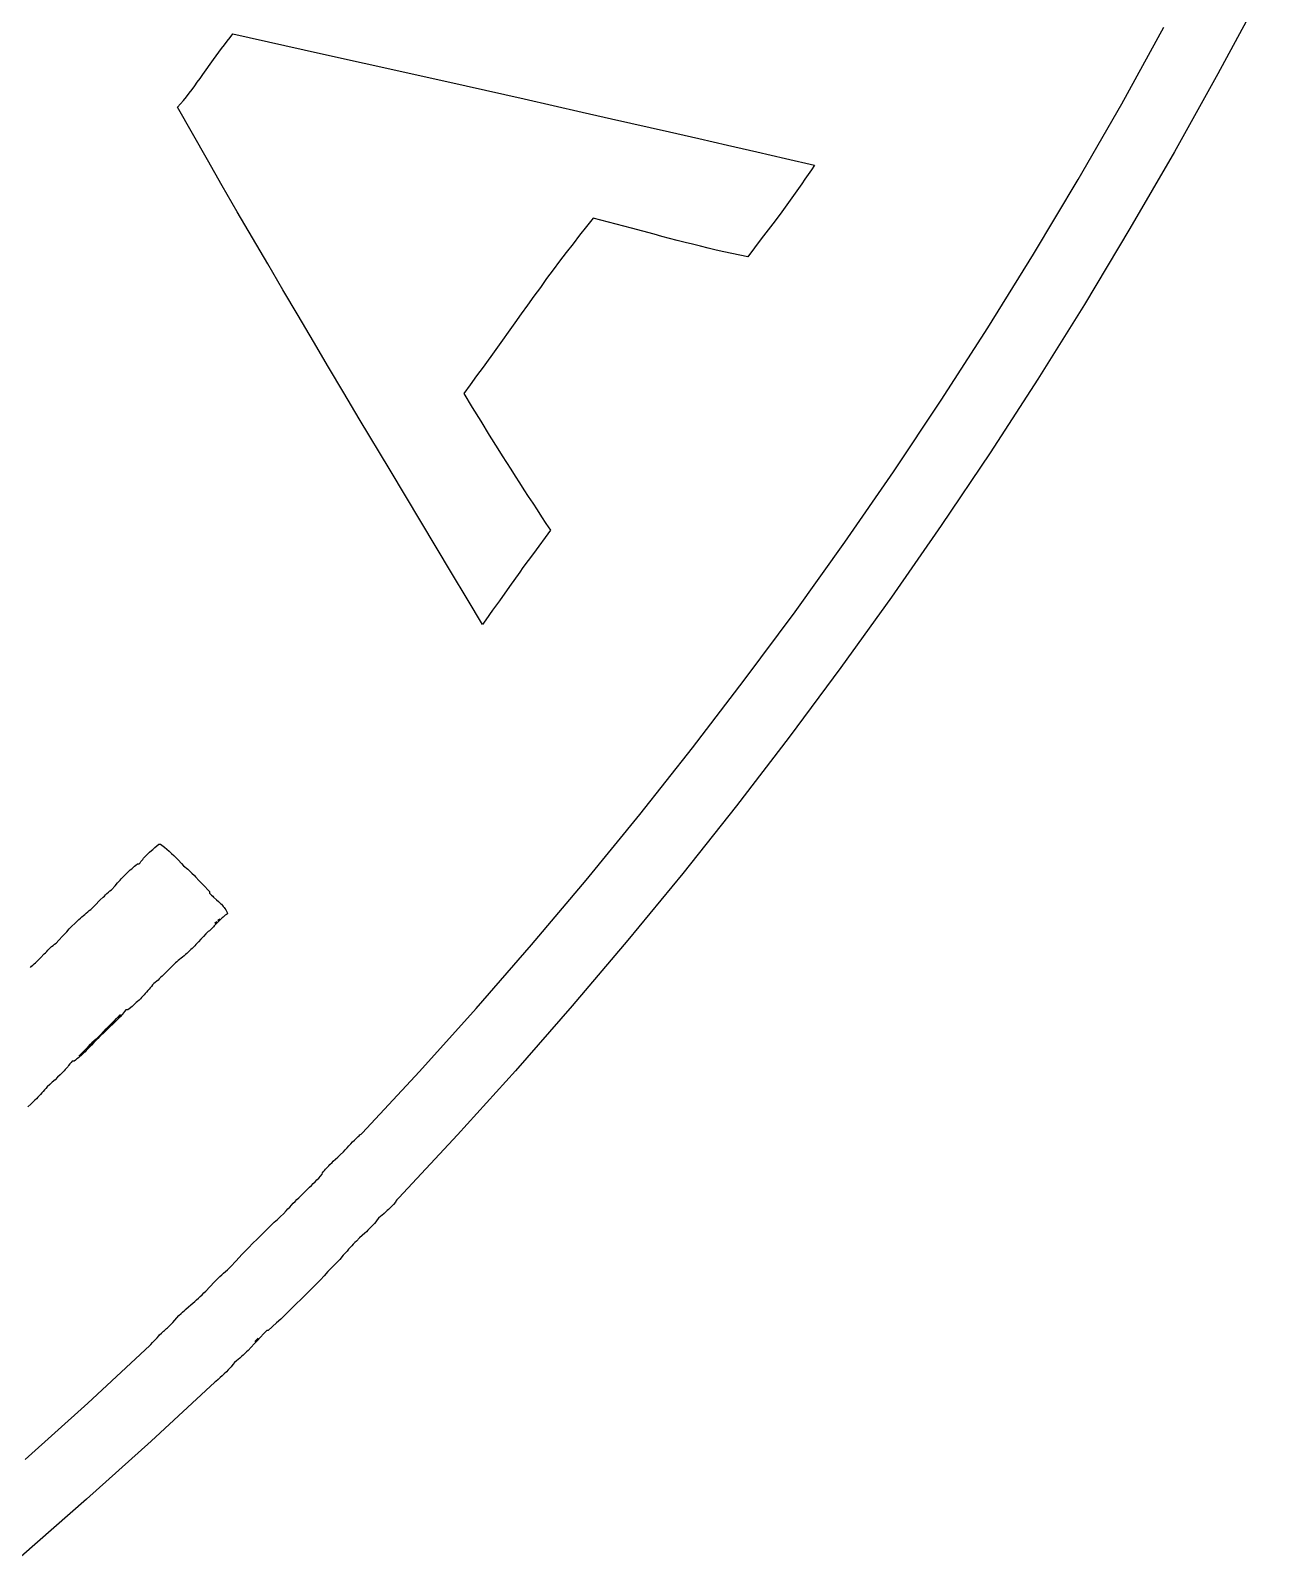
# Model space of a CAD drawing. Header units: metres. Extents: x -185 to 1201, y -340 to 309.
# Drawn here: x 904.385 to 908.143, y 52.956 to 57.618 of the extents above; entities that cross this region are included whole.
import ezdxf

# ---------------------------------------------------------------- set-up
doc = ezdxf.new("R2010")
doc.units = ezdxf.units.M

msp = doc.modelspace()

# ---------------------------------------------------------------- linework, layer by layer
for p, q in [((908.143, 57.7274), (908.013, 57.4861)), ((907.719, 57.3944), (907.848, 57.6288)), ((904.978, 57.5752), (904.986, 57.5864)), ((904.986, 57.5864), (904.995, 57.5974)), ((904.995, 57.5974), (905.004, 57.6082)), ((905.004, 57.6082), (905.271, 57.5487)), ((904.912, 57.4839), (904.945, 57.5298)), ((904.945, 57.5298), (904.953, 57.5413)), ((904.953, 57.5413), (904.961, 57.5527)), ((904.961, 57.5527), (904.969, 57.564)), ((904.969, 57.564), (904.978, 57.5752)), ((905.271, 57.5487), (905.538, 57.4891)), ((904.904, 57.4724), (904.912, 57.4839)), ((905.538, 57.4891), (905.716, 57.4492)), ((908.013, 57.4861), (907.88, 57.248)), ((904.87, 57.4272), (904.879, 57.4384)), ((904.879, 57.4384), (904.887, 57.4496)), ((904.887, 57.4496), (904.895, 57.461)), ((904.895, 57.461), (904.904, 57.4724)), ((905.716, 57.4492), (905.894, 57.4093)), ((904.835, 57.3839), (904.844, 57.3945)), ((904.844, 57.3945), (904.853, 57.4052)), ((904.853, 57.4052), (904.862, 57.4162)), ((904.862, 57.4162), (904.87, 57.4272)), ((905.894, 57.4093), (906.071, 57.3692)), ((907.586, 57.1632), (907.719, 57.3944)), ((904.88, 57.3036), (904.835, 57.3839)), ((906.071, 57.3692), (906.16, 57.3491)), ((906.16, 57.3491), (906.338, 57.3089)), ((904.926, 57.2235), (904.88, 57.3036)), ((906.338, 57.3089), (906.427, 57.2887)), ((906.427, 57.2887), (906.515, 57.2684)), ((906.515, 57.2684), (906.604, 57.2482)), ((904.971, 57.1437), (904.926, 57.2235)), ((906.604, 57.2482), (906.692, 57.2278)), ((906.692, 57.2278), (906.781, 57.2075)), ((906.781, 57.2075), (906.771, 57.1929)), ((907.88, 57.248), (907.744, 57.0133)), ((906.751, 57.164), (906.742, 57.1497)), ((906.761, 57.1784), (906.751, 57.164)), ((906.771, 57.1929), (906.761, 57.1784)), ((907.45, 56.9352), (907.586, 57.1632)), ((905.017, 57.0641), (904.971, 57.1437)), ((906.721, 57.1212), (906.711, 57.1071)), ((906.732, 57.1354), (906.721, 57.1212)), ((906.742, 57.1497), (906.732, 57.1354)), ((905.064, 56.9847), (905.017, 57.0641)), ((906.681, 57.065), (906.66, 57.0371)), ((906.691, 57.0789), (906.681, 57.065)), ((906.701, 57.093), (906.691, 57.0789)), ((906.711, 57.1071), (906.701, 57.093)), ((906.084, 57.0197), (906.063, 56.9935)), ((906.104, 57.0457), (906.084, 57.0197)), ((906.128, 57.0396), (906.104, 57.0457)), ((906.151, 57.0335), (906.128, 57.0396)), ((906.175, 57.0273), (906.151, 57.0335)), ((906.221, 57.0148), (906.175, 57.0273)), ((906.66, 57.0371), (906.639, 57.0094)), ((905.11, 56.9054), (905.064, 56.9847)), ((906.063, 56.9935), (906.043, 56.9672)), ((906.291, 56.996), (906.221, 57.0148)), ((906.314, 56.9897), (906.291, 56.996)), ((906.338, 56.9835), (906.314, 56.9897)), ((906.361, 56.9774), (906.338, 56.9835)), ((906.385, 56.9713), (906.361, 56.9774)), ((906.408, 56.9653), (906.385, 56.9713)), ((906.618, 56.9818), (906.577, 56.9267)), ((906.639, 57.0094), (906.618, 56.9818)), ((907.744, 57.0133), (907.605, 56.7818)), ((906.022, 56.9407), (906.002, 56.9141)), ((906.043, 56.9672), (906.022, 56.9407)), ((906.432, 56.9593), (906.408, 56.9653)), ((906.456, 56.9535), (906.432, 56.9593)), ((906.48, 56.9479), (906.456, 56.9535)), ((906.504, 56.9423), (906.48, 56.9479)), ((906.528, 56.9369), (906.504, 56.9423)), ((906.552, 56.9317), (906.528, 56.9369)), ((906.577, 56.9267), (906.552, 56.9317)), ((907.31, 56.7105), (907.45, 56.9352)), ((905.156, 56.8263), (905.11, 56.9054)), ((905.982, 56.8874), (905.962, 56.8606)), ((906.002, 56.9141), (905.982, 56.8874)), ((905.943, 56.8337), (905.923, 56.8067)), ((905.962, 56.8606), (905.943, 56.8337)), ((905.203, 56.7474), (905.156, 56.8263)), ((905.923, 56.8067), (905.904, 56.7797)), ((905.25, 56.6686), (905.203, 56.7474)), ((905.884, 56.7526), (905.865, 56.7255)), ((905.904, 56.7797), (905.884, 56.7526)), ((907.605, 56.7818), (907.463, 56.5535)), ((905.865, 56.7255), (905.807, 56.6442)), ((907.168, 56.4889), (907.31, 56.7105)), ((905.296, 56.5898), (905.25, 56.6686)), ((905.807, 56.6442), (905.768, 56.5901)), ((905.343, 56.5112), (905.296, 56.5898)), ((905.748, 56.5631), (905.729, 56.5362)), ((905.768, 56.5901), (905.748, 56.5631)), ((907.463, 56.5535), (907.317, 56.3284)), ((905.39, 56.4326), (905.343, 56.5112)), ((905.729, 56.5362), (905.709, 56.5095)), ((905.709, 56.5095), (905.735, 56.467)), ((905.735, 56.467), (905.761, 56.4247)), ((907.022, 56.2704), (907.168, 56.4889)), ((905.484, 56.2755), (905.39, 56.4326)), ((905.761, 56.4247), (905.787, 56.3826)), ((905.787, 56.3826), (905.813, 56.3406)), ((905.813, 56.3406), (905.826, 56.3196)), ((905.826, 56.3196), (905.84, 56.2987)), ((907.317, 56.3284), (907.168, 56.1065)), ((905.578, 56.1185), (905.484, 56.2755)), ((905.84, 56.2987), (905.853, 56.2779)), ((905.853, 56.2779), (905.866, 56.257)), ((906.873, 56.0551), (907.022, 56.2704)), ((905.866, 56.257), (905.879, 56.2363)), ((905.879, 56.2363), (905.893, 56.2155)), ((905.893, 56.2155), (905.906, 56.1949)), ((905.906, 56.1949), (905.92, 56.1742)), ((905.92, 56.1742), (905.933, 56.1537)), ((905.933, 56.1537), (905.947, 56.1331)), ((905.947, 56.1331), (905.96, 56.1127)), ((905.672, 55.9613), (905.578, 56.1185)), ((905.974, 56.0922), (905.922, 56.0206)), ((905.96, 56.1127), (905.974, 56.0922)), ((907.168, 56.1065), (907.016, 55.8877)), ((906.721, 55.8428), (906.873, 56.0551)), ((905.922, 56.0206), (905.89, 55.9775)), ((905.719, 55.8827), (905.672, 55.9613)), ((905.88, 55.9632), (905.849, 55.92)), ((905.89, 55.9775), (905.88, 55.9632)), ((905.849, 55.92), (905.818, 55.8766)), ((905.766, 55.8039), (905.719, 55.8827)), ((905.818, 55.8766), (905.797, 55.8476)), ((907.016, 55.8877), (906.861, 55.672)), ((905.776, 55.8185), (905.766, 55.8039)), ((905.797, 55.8476), (905.776, 55.8185)), ((906.566, 55.6335), (906.721, 55.8428)), ((906.861, 55.672), (906.703, 55.4593)), ((906.408, 55.4271), (906.566, 55.6335)), ((906.703, 55.4593), (906.542, 55.2496)), ((906.247, 55.2237), (906.408, 55.4271)), ((906.542, 55.2496), (906.378, 55.0429)), ((906.083, 55.0232), (906.247, 55.2237)), ((904.743, 55.1019), (904.746, 55.1049)), ((904.746, 55.1049), (904.749, 55.1079)), ((904.749, 55.1079), (904.755, 55.1136)), ((904.755, 55.1136), (904.759, 55.1165)), ((904.759, 55.1165), (904.765, 55.1221)), ((904.765, 55.1221), (904.771, 55.1276)), ((904.771, 55.1276), (904.778, 55.1331)), ((904.778, 55.1331), (904.783, 55.1331)), ((904.783, 55.1331), (904.791, 55.127)), ((904.791, 55.127), (904.795, 55.1239)), ((904.795, 55.1239), (904.802, 55.1176)), ((904.802, 55.1176), (904.809, 55.1112)), ((904.809, 55.1112), (904.816, 55.1047)), ((904.695, 55.0577), (904.699, 55.0615)), ((904.699, 55.0615), (904.703, 55.0652)), ((904.703, 55.0652), (904.707, 55.0688)), ((904.707, 55.0688), (904.712, 55.0725)), ((904.712, 55.0725), (904.717, 55.0725)), ((904.717, 55.0725), (904.72, 55.076)), ((904.72, 55.076), (904.723, 55.0795)), ((904.723, 55.0795), (904.726, 55.0829)), ((904.726, 55.0829), (904.729, 55.0862)), ((904.729, 55.0862), (904.731, 55.0895)), ((904.731, 55.0895), (904.734, 55.0927)), ((904.734, 55.0927), (904.737, 55.0958)), ((904.737, 55.0958), (904.743, 55.1019)), ((904.816, 55.1047), (904.823, 55.0981)), ((904.823, 55.0981), (904.83, 55.0913)), ((904.83, 55.0913), (904.837, 55.0845)), ((904.837, 55.0845), (904.847, 55.074)), ((904.847, 55.074), (904.853, 55.0668)), ((904.853, 55.0668), (904.857, 55.0633)), ((904.857, 55.0633), (904.862, 55.0596)), ((904.862, 55.0596), (904.866, 55.056)), ((904.644, 55.0059), (904.651, 55.0141)), ((904.651, 55.0141), (904.659, 55.0223)), ((904.659, 55.0223), (904.662, 55.0264)), ((904.662, 55.0264), (904.67, 55.0344)), ((904.67, 55.0344), (904.674, 55.0383)), ((904.674, 55.0383), (904.682, 55.0462)), ((904.682, 55.0462), (904.69, 55.0539)), ((904.69, 55.0539), (904.695, 55.0577)), ((904.866, 55.056), (904.87, 55.0522)), ((904.87, 55.0522), (904.874, 55.0485)), ((904.874, 55.0485), (904.878, 55.0446)), ((904.878, 55.0446), (904.886, 55.0368)), ((904.886, 55.0368), (904.89, 55.0329)), ((904.89, 55.0329), (904.901, 55.0208)), ((904.901, 55.0208), (904.913, 55.0086)), ((905.916, 54.8255), (906.083, 55.0232)), ((906.378, 55.0429), (906.21, 54.8391)), ((904.598, 54.9622), (904.607, 54.9703)), ((904.607, 54.9703), (904.611, 54.9743)), ((904.611, 54.9743), (904.615, 54.9783)), ((904.615, 54.9783), (904.619, 54.9822)), ((904.619, 54.9822), (904.624, 54.9861)), ((904.624, 54.9861), (904.628, 54.9898)), ((904.628, 54.9898), (904.633, 54.9935)), ((904.633, 54.9935), (904.644, 55.0059)), ((904.913, 55.0086), (904.932, 54.9878)), ((904.932, 54.9878), (904.932, 54.9826)), ((904.932, 54.9826), (904.935, 54.9796)), ((904.935, 54.9796), (904.938, 54.9768)), ((904.938, 54.9768), (904.942, 54.9739)), ((904.942, 54.9739), (904.945, 54.9712)), ((904.945, 54.9712), (904.954, 54.963)), ((904.551, 54.9181), (904.556, 54.9218)), ((904.556, 54.9218), (904.561, 54.9257)), ((904.561, 54.9257), (904.565, 54.9296)), ((904.565, 54.9296), (904.57, 54.9335)), ((904.57, 54.9335), (904.574, 54.9375)), ((904.574, 54.9375), (904.578, 54.9416)), ((904.578, 54.9416), (904.582, 54.9457)), ((904.582, 54.9457), (904.598, 54.9622)), ((904.954, 54.963), (904.96, 54.9575)), ((904.96, 54.9575), (904.963, 54.9547)), ((904.963, 54.9547), (904.966, 54.9518)), ((904.966, 54.9518), (904.969, 54.9489)), ((904.969, 54.9489), (904.972, 54.9458)), ((904.972, 54.9458), (904.974, 54.9426)), ((904.974, 54.9426), (904.977, 54.9393)), ((904.977, 54.9393), (904.979, 54.9358)), ((904.979, 54.9358), (904.982, 54.9322)), ((904.982, 54.9322), (904.984, 54.9284)), ((904.984, 54.9284), (904.986, 54.9243)), ((904.987, 54.9201), (904.984, 54.9178)), ((904.986, 54.9243), (904.987, 54.9201)), ((904.496, 54.8652), (904.504, 54.8737)), ((904.504, 54.8737), (904.512, 54.8822)), ((904.512, 54.8822), (904.521, 54.8905)), ((904.521, 54.8905), (904.525, 54.8947)), ((904.525, 54.8947), (904.529, 54.8987)), ((904.529, 54.8987), (904.533, 54.9027)), ((904.533, 54.9027), (904.538, 54.9067)), ((904.538, 54.9067), (904.542, 54.9106)), ((904.542, 54.9106), (904.547, 54.9144)), ((904.547, 54.9144), (904.551, 54.9181)), ((904.938, 54.874), (904.935, 54.8711)), ((904.941, 54.877), (904.938, 54.874)), ((904.944, 54.88), (904.941, 54.877)), ((904.947, 54.883), (904.944, 54.88)), ((904.962, 54.8985), (904.947, 54.883)), ((904.949, 54.8909), (904.955, 54.8965)), ((904.952, 54.8937), (904.949, 54.8909)), ((904.955, 54.8965), (904.952, 54.8937)), ((904.958, 54.8993), (904.964, 54.9047)), ((904.961, 54.902), (904.958, 54.8993)), ((904.964, 54.9047), (904.961, 54.902)), ((904.965, 54.9015), (904.962, 54.8985)), ((904.968, 54.9045), (904.965, 54.9015)), ((904.971, 54.9073), (904.968, 54.9045)), ((904.974, 54.9101), (904.971, 54.9073)), ((904.977, 54.9128), (904.974, 54.9101)), ((904.98, 54.9154), (904.977, 54.9128)), ((904.984, 54.9178), (904.98, 54.9154)), ((904.455, 54.8234), (904.459, 54.8269)), ((904.459, 54.8269), (904.464, 54.8302)), ((904.464, 54.8302), (904.472, 54.839)), ((904.472, 54.839), (904.483, 54.8521)), ((904.483, 54.8521), (904.496, 54.8652)), ((904.891, 54.8262), (904.887, 54.8222)), ((904.899, 54.8343), (904.891, 54.8262)), ((904.906, 54.8425), (904.899, 54.8343)), ((904.914, 54.8507), (904.906, 54.8425)), ((904.921, 54.859), (904.914, 54.8507)), ((904.925, 54.8632), (904.921, 54.859)), ((904.928, 54.8657), (904.925, 54.8632)), ((904.932, 54.8684), (904.928, 54.8657)), ((904.935, 54.8711), (904.932, 54.8684)), ((905.747, 54.6307), (905.916, 54.8255)), ((906.21, 54.8391), (906.04, 54.6383)), ((904.409, 54.7779), (904.416, 54.7856)), ((904.416, 54.7856), (904.427, 54.7972)), ((904.427, 54.7972), (904.431, 54.8011)), ((904.431, 54.8011), (904.435, 54.8049)), ((904.435, 54.8049), (904.438, 54.8087)), ((904.438, 54.8087), (904.442, 54.8125)), ((904.442, 54.8125), (904.446, 54.8162)), ((904.446, 54.8162), (904.45, 54.8198)), ((904.45, 54.8198), (904.455, 54.8234)), ((904.841, 54.7807), (904.837, 54.7772)), ((904.846, 54.7841), (904.841, 54.7807)), ((904.85, 54.7878), (904.846, 54.7841)), ((904.855, 54.7914), (904.85, 54.7878)), ((904.859, 54.7952), (904.855, 54.7914)), ((904.863, 54.7989), (904.859, 54.7952)), ((904.867, 54.8027), (904.863, 54.7989)), ((904.871, 54.8065), (904.867, 54.8027)), ((904.875, 54.8104), (904.871, 54.8065)), ((904.879, 54.8143), (904.875, 54.8104)), ((904.887, 54.8222), (904.879, 54.8143)), ((904.385, 54.7564), (904.389, 54.7598)), ((904.389, 54.7598), (904.393, 54.7632)), ((904.393, 54.7632), (904.397, 54.7668)), ((904.397, 54.7668), (904.401, 54.7704)), ((904.401, 54.7704), (904.405, 54.7741)), ((904.405, 54.7741), (904.409, 54.7779)), ((904.792, 54.7333), (904.788, 54.7292)), ((904.8, 54.7414), (904.792, 54.7333)), ((904.812, 54.7538), (904.8, 54.7414)), ((904.816, 54.7579), (904.812, 54.7538)), ((904.82, 54.7619), (904.816, 54.7579)), ((904.824, 54.7659), (904.82, 54.7619)), ((904.828, 54.7697), (904.824, 54.7659)), ((904.832, 54.7735), (904.828, 54.7697)), ((904.837, 54.7772), (904.832, 54.7735)), ((904.748, 54.6895), (904.744, 54.6852)), ((904.751, 54.6938), (904.748, 54.6895)), ((904.755, 54.6982), (904.751, 54.6938)), ((904.758, 54.7026), (904.755, 54.6982)), ((904.762, 54.707), (904.758, 54.7026)), ((904.766, 54.7104), (904.762, 54.707)), ((904.771, 54.7139), (904.766, 54.7104)), ((904.775, 54.7176), (904.771, 54.7139)), ((904.779, 54.7214), (904.775, 54.7176)), ((904.783, 54.7253), (904.779, 54.7214)), ((904.788, 54.7292), (904.783, 54.7253)), ((904.7, 54.6409), (904.696, 54.6371)), ((904.704, 54.6447), (904.7, 54.6409)), ((904.708, 54.6485), (904.704, 54.6447)), ((904.712, 54.6525), (904.708, 54.6485)), ((904.717, 54.6564), (904.712, 54.6525)), ((904.721, 54.6604), (904.717, 54.6564)), ((904.725, 54.6644), (904.721, 54.6604)), ((904.729, 54.6685), (904.725, 54.6644)), ((904.733, 54.6726), (904.729, 54.6685)), ((904.736, 54.6768), (904.733, 54.6726)), ((904.74, 54.681), (904.736, 54.6768)), ((904.744, 54.6852), (904.74, 54.681)), ((904.641, 54.5926), (904.633, 54.5849)), ((904.633, 54.5846), (904.641, 54.5924)), ((904.647, 54.5932), (904.639, 54.5852)), ((904.641, 54.5924), (904.648, 54.6002)), ((904.648, 54.6002), (904.641, 54.5926)), ((904.651, 54.5972), (904.647, 54.5932)), ((904.656, 54.6078), (904.648, 54.6002)), ((904.648, 54.6002), (904.652, 54.604)), ((904.659, 54.6054), (904.651, 54.5972)), ((904.652, 54.604), (904.66, 54.6115)), ((904.66, 54.6115), (904.656, 54.6078)), ((904.666, 54.6136), (904.659, 54.6054)), ((904.673, 54.6219), (904.666, 54.6136)), ((904.677, 54.6261), (904.673, 54.6219)), ((904.683, 54.6261), (904.677, 54.6261)), ((904.687, 54.6297), (904.683, 54.6261)), ((904.696, 54.6371), (904.687, 54.6297)), ((905.574, 54.4386), (905.747, 54.6307)), ((906.04, 54.6383), (905.867, 54.4403)), ((904.598, 54.549), (904.586, 54.5373)), ((904.59, 54.5398), (904.598, 54.5471)), ((904.598, 54.5471), (904.591, 54.5388)), ((904.609, 54.5611), (904.598, 54.549)), ((904.598, 54.5471), (904.602, 54.5514)), ((904.602, 54.5507), (904.598, 54.5471)), ((904.602, 54.5514), (904.609, 54.56)), ((904.607, 54.5544), (904.602, 54.5507)), ((904.611, 54.5581), (904.607, 54.5544)), ((904.625, 54.5771), (904.609, 54.5611)), ((904.609, 54.56), (904.617, 54.5683)), ((904.615, 54.5618), (904.611, 54.5581)), ((904.619, 54.5656), (904.615, 54.5618)), ((904.617, 54.5683), (904.625, 54.5765)), ((904.623, 54.5695), (904.619, 54.5656)), ((904.631, 54.5773), (904.623, 54.5695)), ((904.633, 54.5849), (904.625, 54.5771)), ((904.625, 54.5765), (904.633, 54.5846)), ((904.635, 54.5812), (904.631, 54.5773)), ((904.639, 54.5852), (904.635, 54.5812)), ((904.554, 54.5062), (904.542, 54.4944)), ((904.546, 54.4982), (904.554, 54.5061)), ((904.556, 54.5025), (904.552, 54.4986)), ((904.566, 54.518), (904.554, 54.5062)), ((904.554, 54.5061), (904.562, 54.5137)), ((904.56, 54.5064), (904.556, 54.5025)), ((904.564, 54.5103), (904.56, 54.5064)), ((904.562, 54.5137), (904.569, 54.5213)), ((904.572, 54.5183), (904.564, 54.5103)), ((904.573, 54.5257), (904.566, 54.518)), ((904.569, 54.5213), (904.577, 54.5288)), ((904.579, 54.5264), (904.572, 54.5183)), ((904.586, 54.5373), (904.573, 54.5257)), ((904.577, 54.5288), (904.586, 54.5362)), ((904.587, 54.5346), (904.579, 54.5264)), ((904.586, 54.5362), (904.59, 54.5398)), ((904.591, 54.5388), (904.587, 54.5346)), ((904.499, 54.4526), (904.495, 54.4485)), ((904.502, 54.4569), (904.499, 54.4526)), ((904.506, 54.4612), (904.502, 54.4569)), ((904.51, 54.4655), (904.506, 54.4612)), ((904.513, 54.4699), (904.51, 54.4655)), ((904.519, 54.4699), (904.513, 54.4699)), ((904.523, 54.4733), (904.519, 54.4699)), ((904.527, 54.4767), (904.523, 54.4733)), ((904.532, 54.4802), (904.527, 54.4767)), ((904.536, 54.4838), (904.532, 54.4802)), ((904.533, 54.4848), (904.546, 54.4982)), ((904.542, 54.4944), (904.533, 54.4848)), ((904.54, 54.4874), (904.536, 54.4838)), ((904.544, 54.4911), (904.54, 54.4874)), ((904.548, 54.4948), (904.544, 54.4911)), ((904.552, 54.4986), (904.548, 54.4948)), ((904.461, 54.4129), (904.452, 54.4055)), ((904.468, 54.4205), (904.461, 54.4129)), ((904.476, 54.4283), (904.468, 54.4205)), ((904.48, 54.4322), (904.476, 54.4283)), ((904.484, 54.4362), (904.48, 54.4322)), ((904.488, 54.4402), (904.484, 54.4362)), ((904.491, 54.4443), (904.488, 54.4402)), ((904.495, 54.4485), (904.491, 54.4443)), ((905.399, 54.2493), (905.574, 54.4386)), ((905.867, 54.4403), (905.69, 54.2451)), ((904.408, 54.3595), (904.404, 54.3551)), ((904.412, 54.3638), (904.408, 54.3595)), ((904.416, 54.3682), (904.412, 54.3638)), ((904.42, 54.3727), (904.416, 54.3682)), ((904.424, 54.3772), (904.42, 54.3727)), ((904.428, 54.3817), (904.424, 54.3772)), ((904.432, 54.3863), (904.428, 54.3817)), ((904.436, 54.3909), (904.432, 54.3863)), ((904.444, 54.3981), (904.436, 54.3909)), ((904.452, 54.4055), (904.444, 54.3981)), ((904.386, 54.3383), (904.377, 54.3301)), ((904.395, 54.3466), (904.386, 54.3383)), ((904.399, 54.3509), (904.395, 54.3466)), ((904.404, 54.3551), (904.399, 54.3509)), ((905.364, 54.2173), (905.369, 54.223)), ((905.369, 54.223), (905.375, 54.2285)), ((905.375, 54.2285), (905.38, 54.2339)), ((905.38, 54.2339), (905.383, 54.2366)), ((905.383, 54.2366), (905.386, 54.2392)), ((905.386, 54.2392), (905.389, 54.2418)), ((905.389, 54.2418), (905.392, 54.2443)), ((905.392, 54.2443), (905.396, 54.2468)), ((905.396, 54.2468), (905.399, 54.2493)), ((905.69, 54.2451), (905.511, 54.0527)), ((905.317, 54.1704), (905.324, 54.1769)), ((905.324, 54.1769), (905.331, 54.1832)), ((905.331, 54.1832), (905.342, 54.1924)), ((905.342, 54.1924), (905.347, 54.1989)), ((905.347, 54.1989), (905.353, 54.2052)), ((905.353, 54.2052), (905.358, 54.2113)), ((905.358, 54.2113), (905.364, 54.2173)), ((905.276, 54.1247), (905.278, 54.1285)), ((905.278, 54.1285), (905.281, 54.1322)), ((905.281, 54.1322), (905.284, 54.1359)), ((905.284, 54.1359), (905.287, 54.1395)), ((905.287, 54.1395), (905.29, 54.1431)), ((905.29, 54.1431), (905.294, 54.1467)), ((905.294, 54.1467), (905.297, 54.1502)), ((905.297, 54.1502), (905.3, 54.1537)), ((905.3, 54.1537), (905.307, 54.1605)), ((905.307, 54.1605), (905.31, 54.1638)), ((905.31, 54.1638), (905.317, 54.1704)), ((905.227, 54.0739), (905.238, 54.0847)), ((905.238, 54.0847), (905.244, 54.0902)), ((905.244, 54.0902), (905.249, 54.0957)), ((905.249, 54.0957), (905.255, 54.1013)), ((905.255, 54.1013), (905.26, 54.107)), ((905.26, 54.107), (905.266, 54.1128)), ((905.266, 54.1128), (905.271, 54.1187)), ((905.271, 54.1187), (905.276, 54.1247)), ((905.183, 54.0299), (905.188, 54.0356)), ((905.188, 54.0356), (905.194, 54.0412)), ((905.194, 54.0412), (905.199, 54.0467)), ((905.199, 54.0467), (905.205, 54.0522)), ((905.205, 54.0522), (905.21, 54.0576)), ((905.21, 54.0576), (905.227, 54.0739)), ((905.5, 54.0388), (905.494, 54.0321)), ((905.502, 54.0422), (905.5, 54.0388)), ((905.505, 54.0456), (905.502, 54.0422)), ((905.508, 54.0491), (905.505, 54.0456)), ((905.511, 54.0527), (905.508, 54.0491)), ((905.13, 53.9777), (905.14, 53.9864)), ((905.14, 53.9864), (905.149, 53.9951)), ((905.149, 53.9951), (905.158, 54.0037)), ((905.158, 54.0037), (905.167, 54.0123)), ((905.167, 54.0123), (905.172, 54.0183)), ((905.172, 54.0183), (905.178, 54.0241)), ((905.178, 54.0241), (905.183, 54.0299)), ((905.449, 53.9902), (905.445, 53.9845)), ((905.456, 53.9957), (905.449, 53.9902)), ((905.459, 53.9985), (905.456, 53.9957)), ((905.466, 54.0043), (905.459, 53.9985)), ((905.469, 54.0072), (905.466, 54.0043)), ((905.472, 54.0102), (905.469, 54.0072)), ((905.475, 54.0132), (905.472, 54.0102)), ((905.479, 54.0162), (905.475, 54.0132)), ((905.482, 54.0193), (905.479, 54.0162)), ((905.488, 54.0256), (905.482, 54.0193)), ((905.491, 54.0288), (905.488, 54.0256)), ((905.494, 54.0321), (905.491, 54.0288)), ((905.076, 53.9243), (905.094, 53.9423)), ((905.094, 53.9423), (905.103, 53.9512)), ((905.103, 53.9512), (905.121, 53.9689)), ((905.121, 53.9689), (905.13, 53.9777)), ((905.407, 53.9438), (905.391, 53.9297)), ((905.412, 53.9486), (905.407, 53.9438)), ((905.416, 53.9534), (905.412, 53.9486)), ((905.421, 53.9583), (905.416, 53.9534)), ((905.426, 53.9633), (905.421, 53.9583)), ((905.431, 53.9684), (905.426, 53.9633)), ((905.436, 53.9736), (905.431, 53.9684)), ((905.44, 53.979), (905.436, 53.9736)), ((905.445, 53.9845), (905.44, 53.979)), ((905.031, 53.8786), (905.049, 53.897)), ((905.049, 53.897), (905.067, 53.9153)), ((905.067, 53.9153), (905.076, 53.9243)), ((905.357, 53.8949), (905.353, 53.8895)), ((905.362, 53.9002), (905.357, 53.8949)), ((905.367, 53.9053), (905.362, 53.9002)), ((905.371, 53.9103), (905.367, 53.9053)), ((905.376, 53.9153), (905.371, 53.9103)), ((905.381, 53.9201), (905.376, 53.9153)), ((905.391, 53.9297), (905.381, 53.9201)), ((904.996, 53.8415), (905.014, 53.8601)), ((905.014, 53.8601), (905.031, 53.8786)), ((905.318, 53.8516), (905.306, 53.8391)), ((905.33, 53.8642), (905.318, 53.8516)), ((905.341, 53.8768), (905.33, 53.8642)), ((905.353, 53.8895), (905.341, 53.8768)), ((904.947, 53.795), (904.953, 53.8005)), ((904.953, 53.8005), (904.958, 53.806)), ((904.958, 53.806), (904.964, 53.8114)), ((904.964, 53.8114), (904.97, 53.8167)), ((904.97, 53.8167), (904.975, 53.822)), ((904.975, 53.822), (904.981, 53.8271)), ((904.981, 53.8271), (904.987, 53.8321)), ((904.987, 53.8321), (904.996, 53.8415)), ((905.271, 53.802), (905.259, 53.7897)), ((905.283, 53.8143), (905.271, 53.802)), ((905.294, 53.8267), (905.283, 53.8143)), ((905.306, 53.8391), (905.294, 53.8267)), ((904.904, 53.7509), (904.91, 53.7562)), ((904.91, 53.7562), (904.915, 53.7617)), ((904.915, 53.7617), (904.921, 53.7672)), ((904.921, 53.7672), (904.947, 53.795)), ((905.223, 53.7532), (905.211, 53.7411)), ((905.235, 53.7653), (905.223, 53.7532)), ((905.247, 53.7775), (905.235, 53.7653)), ((905.259, 53.7897), (905.247, 53.7775)), ((904.85, 53.7025), (904.857, 53.7092)), ((904.857, 53.7092), (904.86, 53.7125)), ((904.86, 53.7125), (904.868, 53.7192)), ((904.868, 53.7192), (904.875, 53.7258)), ((904.875, 53.7258), (904.881, 53.7305)), ((904.881, 53.7305), (904.887, 53.7354)), ((904.887, 53.7354), (904.893, 53.7405)), ((904.893, 53.7405), (904.899, 53.7456)), ((904.899, 53.7456), (904.904, 53.7509)), ((905.186, 53.7172), (905.174, 53.7053)), ((905.198, 53.7292), (905.186, 53.7172)), ((905.211, 53.7411), (905.198, 53.7292)), ((904.807, 53.6576), (904.813, 53.6647)), ((904.813, 53.6647), (904.82, 53.6718)), ((904.82, 53.6718), (904.826, 53.6787)), ((904.826, 53.6787), (904.832, 53.6856)), ((904.832, 53.6856), (904.839, 53.6924)), ((904.839, 53.6924), (904.846, 53.6992)), ((904.846, 53.6992), (904.85, 53.7025)), ((905.137, 53.67), (905.112, 53.6468)), ((905.15, 53.6817), (905.137, 53.67)), ((905.162, 53.6935), (905.15, 53.6817)), ((905.174, 53.7053), (905.162, 53.6935)), ((904.758, 53.6098), (904.763, 53.6158)), ((904.763, 53.6158), (904.766, 53.6188)), ((904.766, 53.6188), (904.772, 53.6247)), ((904.772, 53.6247), (904.777, 53.6306)), ((904.777, 53.6306), (904.78, 53.6334)), ((904.78, 53.6334), (904.786, 53.6391)), ((904.786, 53.6391), (904.792, 53.6446)), ((904.792, 53.6446), (904.795, 53.6473)), ((904.795, 53.6473), (904.801, 53.6526)), ((904.801, 53.6526), (904.804, 53.6551)), ((904.804, 53.6551), (904.807, 53.6576)), ((905.079, 53.6159), (905.069, 53.6059)), ((905.071, 53.6138), (905.081, 53.6232)), ((905.076, 53.6184), (905.071, 53.6138)), ((905.081, 53.6232), (905.076, 53.6184)), ((905.088, 53.6261), (905.079, 53.6159)), ((905.097, 53.6364), (905.088, 53.6261)), ((905.107, 53.6468), (905.097, 53.6364)), ((905.112, 53.6468), (905.107, 53.6468)), ((904.561, 53.4251), (904.75, 53.6007)), ((904.75, 53.6007), (904.753, 53.6037)), ((904.753, 53.6037), (904.758, 53.6098)), ((905.03, 53.5674), (905.025, 53.5628)), ((905.035, 53.572), (905.03, 53.5674)), ((905.04, 53.5767), (905.035, 53.572)), ((905.045, 53.5815), (905.04, 53.5767)), ((905.05, 53.5863), (905.045, 53.5815)), ((905.06, 53.596), (905.05, 53.5863)), ((905.069, 53.6059), (905.06, 53.596)), ((904.984, 53.5207), (904.977, 53.5146)), ((904.989, 53.5269), (904.984, 53.5207)), ((904.992, 53.53), (904.989, 53.5269)), ((904.998, 53.5364), (904.992, 53.53)), ((905.004, 53.5428), (904.998, 53.5364)), ((905.009, 53.5494), (905.004, 53.5428)), ((905.015, 53.5538), (905.009, 53.5494)), ((905.02, 53.5583), (905.015, 53.5538)), ((905.025, 53.5628), (905.02, 53.5583)), ((904.949, 53.4887), (904.754, 53.3085)), ((904.952, 53.4915), (904.949, 53.4887)), ((904.959, 53.4971), (904.952, 53.4915)), ((904.965, 53.5029), (904.959, 53.4971)), ((904.971, 53.5087), (904.965, 53.5029)), ((904.977, 53.5146), (904.971, 53.5087)), ((904.369, 53.2524), (904.561, 53.4251)), ((904.754, 53.3085), (904.557, 53.1311)), ((904.557, 53.1311), (904.357, 52.9565))]:
    msp.add_line(p, q)

doc.saveas('drawing.dxf')
